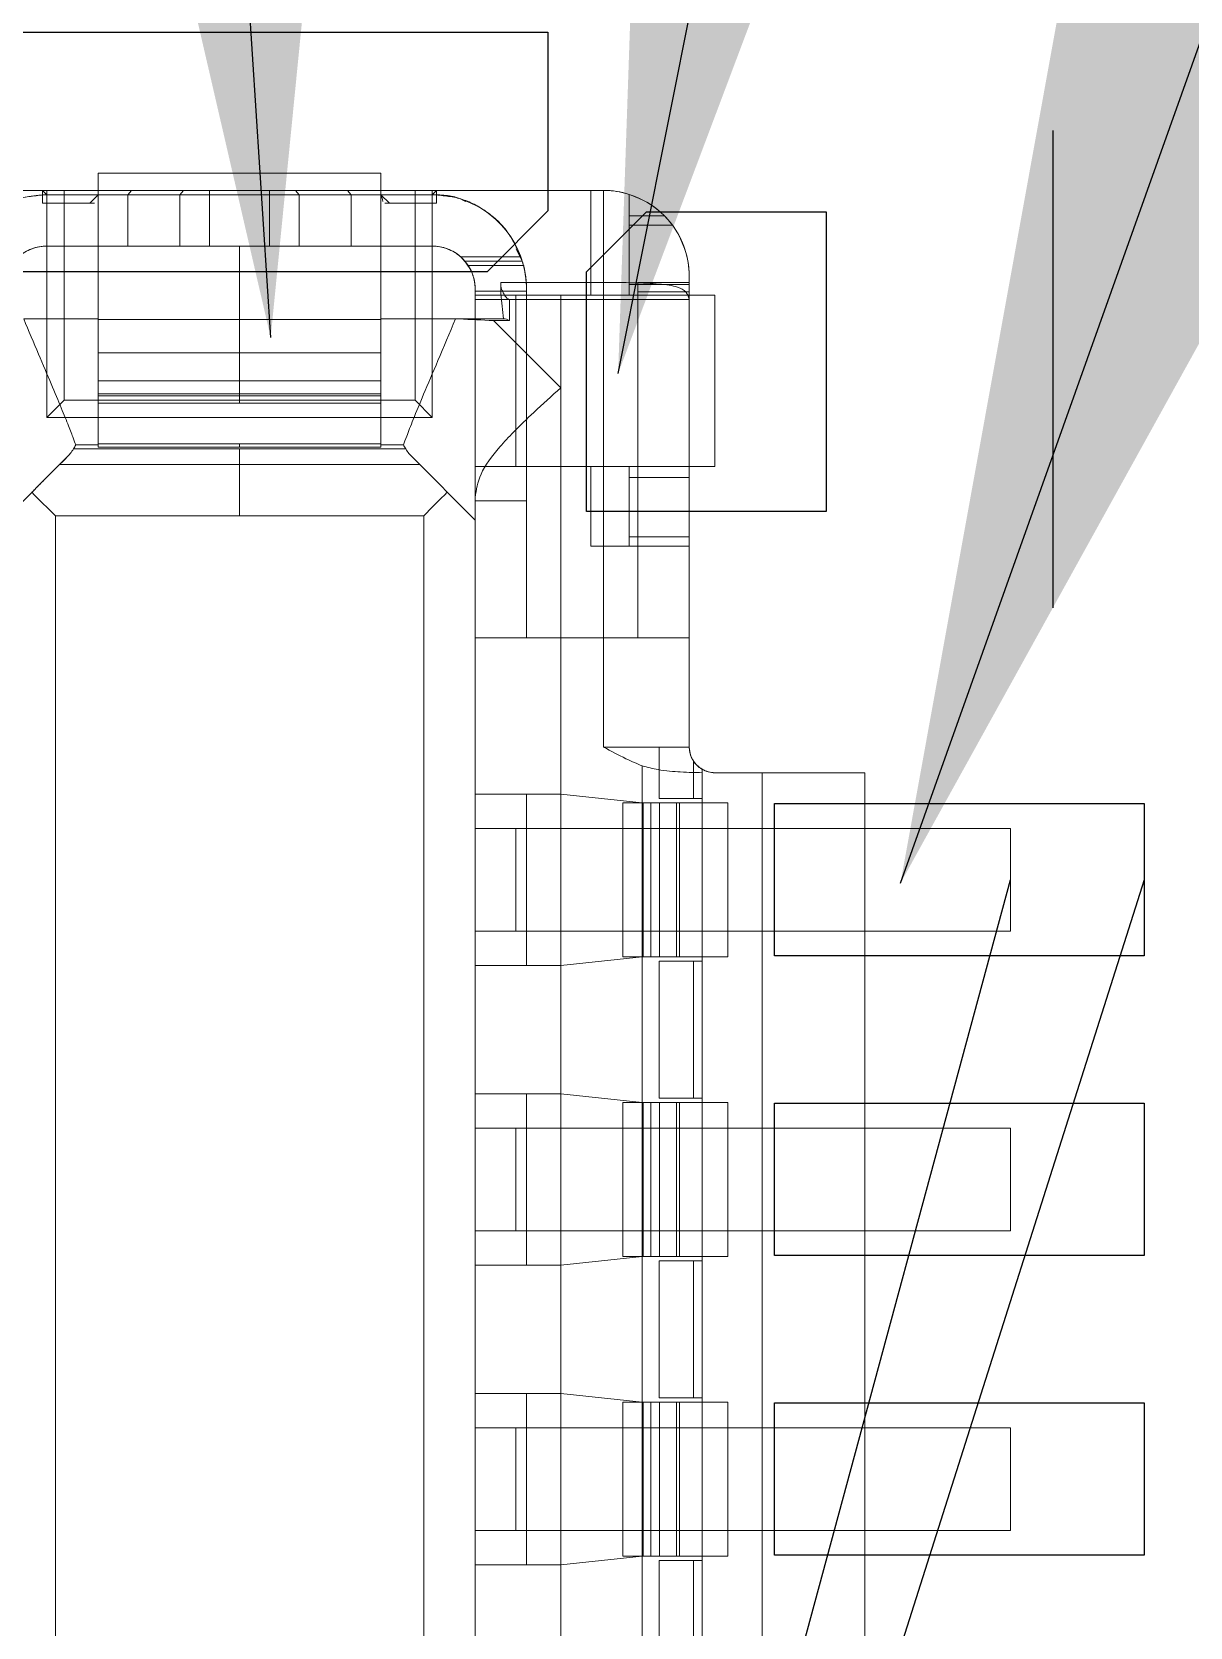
# Model space of a CAD drawing. Header units: millimetres. Extents: x 17 to 508, y 150 to 618.
# Drawn here: x 158.436 to 161.14, y 322.561 to 326.287 of the extents above; entities that cross this region are included whole.
import ezdxf

# ---------------------------------------------------------------- set-up
doc = ezdxf.new("R2010")
doc.units = ezdxf.units.MM
doc.linetypes.add('HIDDEN', pattern=[1.905, 1.27, -0.635])
doc.layers.add('c_layer1', color=7, linetype='Continuous')
doc.layers.add('gbr-dxf_layer0', color=7, linetype='Continuous')
doc.layers.add('SPT', color=6, linetype='Continuous', lineweight=25)
doc.layers.add('尺寸線', color=3, linetype='Continuous', lineweight=0)
doc.styles.get("Standard").update_dxf_attribs({"font": ''})
doc.styles.get('Standard').set_extended_font_data('SimSun')
doc.dimstyles.new('ISO-25', dxfattribs={"dimtxt": 2.5, "dimasz": 2.5, "dimexe": 1.25, "dimexo": 0.625, "dimtad": 1, "dimtxsty": 'Standard', "dimcen": 2.5, "dimadec": 0, "dimazin": 0, "dimtfac": 1, "dimtmove": 0, "dimatfit": 3, "dimfxl": 1, "dimarcsym": 0})

msp = doc.modelspace()

# ---------------------------------------------------------------- linework, layer by layer
at = {"color": 7, "linetype": 'Continuous', "lineweight": 18}
for p, q in [((158.5906, 325.9565), (158.5906, 325.9165)), ((159.2506, 325.9565), (158.5906, 325.9565)), ((159.2506, 325.9565), (159.2506, 325.9165)), ((158.0706, 325.9165), (158.4606, 325.9165)), ((158.1006, 325.9165), (158.4706, 325.9165)), ((158.4606, 325.9165), (158.4606, 325.8865)), ((158.4706, 325.9065), (158.4606, 325.9165)), ((158.4606, 325.9165), (158.5906, 325.9165)), ((158.5106, 325.9165), (158.4706, 325.9165)), ((158.5906, 325.9165), (158.5106, 325.9165)), ((159.2506, 325.9165), (158.5906, 325.9165)), ((158.5906, 325.9165), (158.6685, 325.9165)), ((158.5906, 325.9165), (158.5906, 325.9077)), ((158.6685, 325.9165), (158.6599, 325.9065)), ((158.6685, 325.9165), (158.79, 325.9165)), ((158.7814, 325.9065), (158.79, 325.9165)), ((158.79, 325.9165), (158.8506, 325.9165)), ((158.8506, 325.9165), (158.9906, 325.9165)), ((158.8506, 325.9165), (158.8506, 325.9065)), ((158.9906, 325.9165), (159.0512, 325.9165)), ((158.9906, 325.9065), (158.9906, 325.9165)), ((159.0512, 325.9165), (159.1727, 325.9165)), ((159.0599, 325.9065), (159.0512, 325.9165)), ((159.1727, 325.9165), (159.2506, 325.9165)), ((159.1727, 325.9165), (159.1814, 325.9065)), ((159.2506, 325.9165), (159.3806, 325.9165)), ((159.3306, 325.9165), (159.2506, 325.9165)), ((159.2506, 325.9077), (159.2506, 325.9165)), ((159.3706, 325.9165), (159.3306, 325.9165)), ((159.3706, 325.9065), (159.3806, 325.9165)), ((159.3706, 325.9165), (159.7406, 325.9165)), ((159.3806, 325.9165), (159.7706, 325.9165)), ((159.3806, 325.8865), (159.3806, 325.9165)), ((159.7406, 325.9165), (159.7706, 325.9165)), ((159.7706, 325.7015), (159.7706, 325.9165)), ((158.4606, 325.8865), (158.5817, 325.8865)), ((158.5106, 325.9065), (158.4706, 325.9065)), ((158.4706, 325.8865), (158.5106, 325.8865)), ((158.5906, 325.9065), (158.5106, 325.9065)), ((158.5106, 325.9065), (158.5106, 325.8865)), ((158.5906, 325.9065), (158.5706, 325.8865)), ((158.5906, 325.9065), (158.5906, 325.3166)), ((158.5906, 325.8961), (158.5906, 325.9065)), ((159.2506, 325.9065), (158.5906, 325.9065)), ((158.5906, 325.9065), (158.6599, 325.9065)), ((158.6599, 325.9065), (158.7814, 325.9065)), ((158.8506, 325.9065), (158.9906, 325.9065)), ((159.0599, 325.9065), (159.1814, 325.9065)), ((159.1814, 325.9065), (159.2506, 325.9065)), ((159.2506, 325.9065), (159.2506, 325.3165)), ((159.3306, 325.9065), (159.2506, 325.9065)), ((159.2506, 325.9065), (159.2706, 325.8865)), ((159.2706, 325.8865), (159.2506, 325.9065)), ((159.2596, 325.8865), (159.3806, 325.8865)), ((159.3706, 325.9065), (159.3306, 325.9065)), ((159.3306, 325.8865), (159.3306, 325.9065)), ((159.3706, 325.8865), (159.3306, 325.8865)), ((158.5906, 325.7865), (158.5906, 325.4366)), ((158.5906, 325.7865), (158.5906, 325.6147)), ((159.7706, 325.7015), (159.5306, 325.7015)), ((159.7706, 325.7015), (159.7706, 325.6615)), ((159.9706, 325.7015), (159.9706, 325.7165)), ((159.9706, 325.6793), (159.9706, 325.7015)), ((159.2506, 325.6592), (159.2506, 325.6147)), ((159.6706, 325.6615), (159.5506, 325.6615)), ((159.5506, 325.6615), (159.5506, 325.6125)), ((159.6706, 325.6615), (159.7706, 325.6615)), ((159.6706, 325.6615), (159.6706, 324.8715)), ((159.6706, 325.6615), (159.6706, 325.4556)), ((159.7706, 324.8715), (159.7706, 325.6615)), ((159.7706, 325.6615), (159.9706, 325.6615)), ((159.8506, 325.6615), (159.7706, 325.6615)), ((159.8506, 325.6793), (159.8506, 325.6615)), ((159.9706, 325.6615), (159.8506, 325.6615)), ((159.9706, 325.6615), (159.9706, 325.6793)), ((159.9706, 325.6715), (160.0306, 325.6715)), ((159.9706, 325.6615), (159.9706, 324.8715)), ((160.0306, 325.6715), (160.0306, 325.2715)), ((158.5906, 325.6165), (158.4164, 325.6165)), ((159.4249, 325.6165), (159.2506, 325.6165)), ((159.4335, 325.6164), (159.4249, 325.6165)), ((159.5372, 325.6165), (159.4335, 325.6164)), ((158.5906, 325.6147), (158.5906, 325.5368)), ((159.2506, 325.6147), (159.2506, 325.5368)), ((159.5138, 325.6125), (159.6706, 325.4556)), ((159.5506, 325.6125), (159.5138, 325.6125)), ((158.5906, 325.4365), (158.5906, 325.4412)), ((159.2506, 325.4365), (159.2506, 325.4412)), ((158.5906, 325.3245), (158.5906, 325.42)), ((158.5906, 325.3223), (158.5383, 325.3223)), ((158.5906, 325.3223), (158.5906, 325.3245)), ((159.303, 325.3223), (159.2506, 325.3223)), ((158.5165, 325.2924), (158.3706, 325.1465)), ((158.9206, 325.313), (158.5328, 325.313)), ((159.2506, 325.3165), (158.5906, 325.3165)), ((159.3085, 325.313), (158.9206, 325.313)), ((158.9206, 325.2765), (158.9206, 325.313)), ((159.4706, 325.1465), (159.3248, 325.2924)), ((158.9206, 325.2765), (158.5006, 325.2765)), ((158.5006, 325.2765), (158.9206, 325.2765)), ((159.3406, 325.2765), (158.9206, 325.2765)), ((158.9206, 325.2765), (158.9206, 325.1565)), ((160.0306, 325.2715), (159.9706, 325.2715)), ((159.9706, 325.2462), (159.9706, 325.2715)), ((159.4706, 324.8715), (159.4706, 325.1996)), ((158.9206, 325.1565), (158.4906, 325.1565)), ((158.4906, 325.1565), (158.4906, 319.0565)), ((159.3506, 325.1565), (158.9206, 325.1565)), ((159.3506, 325.1565), (159.3506, 319.0565)), ((159.9706, 325.0855), (159.9706, 325.1077)), ((159.4706, 324.8715), (159.6706, 324.8715)), ((159.4706, 324.5065), (159.4706, 324.8715)), ((159.6706, 324.8715), (159.7706, 324.8715)), ((159.6706, 324.8715), (159.6706, 324.5065)), ((159.7706, 324.8715), (159.9706, 324.8715)), ((159.7706, 324.6165), (159.7706, 324.8715)), ((159.9706, 324.8715), (159.9706, 324.6165)), ((159.9706, 324.6165), (159.7706, 324.6165)), ((159.8606, 324.4865), (159.8606, 324.5724)), ((160.0006, 324.5566), (160.0006, 324.5646)), ((160.0006, 324.5566), (160.0006, 324.4865)), ((160.0306, 324.5565), (160.1406, 324.5565)), ((160.0306, 324.5565), (160.3806, 324.5565)), ((160.1406, 324.5565), (160.1406, 310.7565)), ((160.3806, 324.5565), (160.1406, 324.5565)), ((160.3806, 310.7565), (160.3806, 324.5565)), ((159.4706, 324.5065), (159.6706, 324.5065)), ((159.4706, 324.1065), (159.4706, 324.5065)), ((159.5906, 324.5065), (159.4706, 324.5065)), ((159.4706, 324.5065), (159.4706, 324.4265)), ((159.4706, 324.4965), (159.4706, 324.5065)), ((159.6706, 324.5065), (159.6706, 324.1065)), ((159.6706, 324.5065), (159.8606, 324.4865)), ((159.8606, 324.4865), (159.8606, 324.1265)), ((160.0606, 324.4865), (159.8606, 324.4865)), ((159.9406, 324.4865), (159.9479, 324.4865)), ((160.0006, 324.4865), (160.0606, 324.4865)), ((160.0606, 324.4865), (160.0606, 324.1265)), ((160.7206, 324.4265), (160.3806, 324.4265)), ((160.7206, 324.1865), (160.7206, 324.4265)), ((159.4706, 324.1865), (159.4706, 324.1065)), ((160.3806, 324.1865), (160.7206, 324.1865)), ((159.8606, 324.1265), (159.6706, 324.1065)), ((160.0606, 324.1265), (159.8606, 324.1265)), ((159.8606, 324.1265), (159.8631, 324.1265)), ((159.8606, 323.7865), (159.8606, 324.1265)), ((159.8631, 324.1265), (159.8806, 324.1265)), ((159.8806, 324.1265), (159.9406, 324.1265)), ((160.0006, 324.1265), (160.0006, 323.7865)), ((159.6706, 324.1065), (159.4706, 324.1065)), ((159.4706, 323.8065), (159.4706, 324.1065)), ((159.6706, 324.1065), (159.6706, 323.8065)), ((159.5906, 323.8065), (159.4706, 323.8065)), ((159.4706, 323.8065), (159.6706, 323.8065)), ((159.4706, 323.4065), (159.4706, 323.8065)), ((159.4706, 323.8065), (159.4706, 323.7265)), ((159.4706, 323.7965), (159.4706, 323.8065)), ((159.6706, 323.8065), (159.6706, 323.4065)), ((159.6706, 323.8065), (159.8606, 323.7865)), ((159.8606, 323.7865), (159.8606, 323.4265)), ((160.0606, 323.7865), (159.8606, 323.7865)), ((159.9406, 323.7865), (159.9479, 323.7865)), ((160.0006, 323.7865), (160.0606, 323.7865)), ((160.0606, 323.7865), (160.0606, 323.4265)), ((160.7206, 323.7265), (160.3806, 323.7265)), ((160.7206, 323.4865), (160.7206, 323.7265)), ((159.4706, 323.4865), (159.4706, 323.4065)), ((160.3806, 323.4865), (160.7206, 323.4865)), ((159.8606, 323.4265), (159.6706, 323.4065)), ((160.0606, 323.4265), (159.8606, 323.4265)), ((159.8606, 323.4265), (159.8631, 323.4265)), ((159.8606, 323.0865), (159.8606, 323.4265)), ((159.8631, 323.4265), (159.8806, 323.4265)), ((159.8806, 323.4265), (159.9406, 323.4265)), ((160.0006, 323.4265), (160.0006, 323.0865)), ((159.6706, 323.4065), (159.4706, 323.4065)), ((159.4706, 323.1065), (159.4706, 323.4065)), ((159.6706, 323.4065), (159.6706, 323.1065)), ((159.5906, 323.1065), (159.4706, 323.1065)), ((159.4706, 323.1065), (159.6706, 323.1065)), ((159.4706, 322.7065), (159.4706, 323.1065)), ((159.4706, 323.1065), (159.4706, 323.0265)), ((159.4706, 323.0965), (159.4706, 323.1065)), ((159.6706, 323.1065), (159.6706, 322.7065)), ((159.6706, 323.1065), (159.8606, 323.0865)), ((159.8606, 323.0865), (159.8606, 322.7265)), ((160.0606, 323.0865), (159.8606, 323.0865)), ((159.9406, 323.0865), (159.9479, 323.0865)), ((160.0006, 323.0865), (160.0606, 323.0865)), ((160.0606, 323.0865), (160.0606, 322.7265)), ((160.7206, 323.0265), (160.3806, 323.0265)), ((160.7206, 322.7865), (160.7206, 323.0265)), ((159.4706, 322.7865), (159.4706, 322.7065)), ((160.3806, 322.7865), (160.7206, 322.7865)), ((159.8606, 322.7265), (159.6706, 322.7065)), ((160.0606, 322.7265), (159.8606, 322.7265)), ((159.8606, 322.7265), (159.8631, 322.7265)), ((159.8606, 322.3865), (159.8606, 322.7265)), ((159.8631, 322.7265), (159.8806, 322.7265)), ((159.8806, 322.7265), (159.9406, 322.7265)), ((160.0006, 322.7265), (160.0006, 322.3865)), ((159.6706, 322.7065), (159.4706, 322.7065)), ((159.4706, 322.4065), (159.4706, 322.7065)), ((159.6706, 322.7065), (159.6706, 322.4065))]:
    msp.add_line(p, q, dxfattribs=at)
at = {"color": 7, "linetype": 'HIDDEN', "lineweight": 18}
for p, q in [((159.2506, 325.9165), (159.2506, 325.9565)), ((158.4706, 325.9165), (158.4706, 325.3865)), ((158.5106, 325.9165), (158.5106, 325.4265)), ((158.5906, 325.9165), (158.5906, 325.7865)), ((158.5906, 325.9065), (158.5906, 325.9165)), ((159.2506, 325.9165), (159.2506, 325.6592)), ((159.2506, 325.9065), (159.2506, 325.9165)), ((159.3306, 325.9165), (159.3306, 325.4265)), ((159.3706, 325.3865), (159.3706, 325.9165)), ((159.7406, 325.9165), (159.7406, 325.6715)), ((158.4706, 325.9065), (158.4706, 325.8865)), ((158.5106, 325.7865), (158.5106, 325.9065)), ((158.5906, 325.9077), (158.5906, 325.9065)), ((158.5906, 325.9056), (158.5906, 325.9065)), ((158.5906, 325.8865), (158.5906, 325.9056)), ((158.5906, 325.7865), (158.5906, 325.8961)), ((158.6599, 325.7865), (158.6599, 325.9065)), ((158.7814, 325.7865), (158.7814, 325.9065)), ((158.8506, 325.9065), (158.8506, 325.7865)), ((158.9906, 325.7865), (158.9906, 325.9065)), ((159.0599, 325.9065), (159.0599, 325.7865)), ((159.1814, 325.9065), (159.1814, 325.7865)), ((159.2506, 325.9065), (159.2506, 325.9077)), ((159.2506, 325.7865), (159.2506, 325.9065)), ((159.2506, 325.9065), (159.2506, 325.7865)), ((159.3306, 325.7865), (159.3306, 325.9065)), ((159.8306, 325.9073), (159.8306, 325.8575)), ((159.8306, 325.8575), (159.8306, 325.6715)), ((159.8306, 325.8575), (159.8306, 325.8353)), ((159.9125, 325.8575), (159.8306, 325.8575)), ((159.9316, 325.8353), (159.8306, 325.8353)), ((159.8306, 325.8353), (159.8306, 325.6968)), ((158.5106, 325.7865), (158.4706, 325.7865)), ((158.5906, 325.7865), (158.5106, 325.7865)), ((158.5106, 325.7865), (158.5906, 325.7865)), ((159.2506, 325.7865), (158.5906, 325.7865)), ((158.5906, 325.7865), (158.6599, 325.7865)), ((158.5906, 325.7865), (158.9206, 325.7865)), ((158.6599, 325.7865), (158.7814, 325.7865)), ((158.7814, 325.7865), (158.8506, 325.7865)), ((158.8506, 325.7865), (158.9206, 325.7865)), ((158.9206, 325.7865), (159.2506, 325.7865)), ((158.9206, 325.7865), (158.9206, 325.4366)), ((159.0599, 325.7865), (159.1814, 325.7865)), ((159.2506, 325.7865), (159.2506, 325.4365)), ((159.3306, 325.7865), (159.2506, 325.7865)), ((159.2506, 325.7865), (159.3306, 325.7865)), ((159.3706, 325.7865), (159.3306, 325.7865)), ((159.5808, 325.7515), (159.5666, 325.7802)), ((159.5757, 325.7663), (159.5808, 325.7515)), ((159.5775, 325.7615), (159.4368, 325.7615)), ((159.5808, 325.7515), (159.4466, 325.7515)), ((159.4466, 325.7515), (159.4523, 325.7431)), ((159.4562, 325.7376), (159.4466, 325.7515)), ((159.5837, 325.7415), (159.4542, 325.7415)), ((159.8306, 325.6715), (159.8306, 325.6968)), ((159.8306, 325.6968), (159.9706, 325.6968)), ((159.8506, 325.7015), (159.9706, 325.7015)), ((159.8506, 325.7015), (159.8506, 325.6793)), ((159.8506, 325.6615), (159.8506, 325.7015)), ((159.9706, 325.7015), (159.9706, 325.6793)), ((159.4706, 325.6865), (159.4706, 325.6615)), ((159.4706, 325.6865), (159.4706, 325.6715)), ((159.4706, 325.6815), (159.4706, 325.6865)), ((159.4706, 325.6615), (159.4706, 325.6815)), ((159.4706, 325.6815), (159.5906, 325.6815)), ((159.5906, 325.6715), (159.4706, 325.6715)), ((159.4706, 325.6615), (159.5506, 325.6615)), ((159.4706, 325.1996), (159.4706, 325.6615)), ((159.4706, 325.6615), (159.4706, 325.2715)), ((159.4706, 325.1996), (159.4706, 325.6615)), ((159.4706, 325.6615), (159.5506, 325.6615)), ((159.5653, 325.6715), (159.5653, 325.2715)), ((159.5906, 325.6615), (159.5906, 325.6865)), ((159.5906, 325.6865), (159.5906, 325.6715)), ((159.5906, 325.6865), (159.5906, 325.6815)), ((159.5906, 325.6815), (159.5906, 325.6615)), ((159.5906, 325.6715), (159.6706, 325.6715)), ((159.5906, 325.6615), (159.5906, 324.8715)), ((159.6706, 325.2715), (159.6706, 325.6715)), ((159.6706, 325.6715), (159.9706, 325.6715)), ((159.6706, 325.6715), (159.8306, 325.6715)), ((159.6706, 325.6615), (159.6706, 324.8715)), ((159.8306, 325.6715), (159.7406, 325.6715)), ((159.7706, 325.6615), (159.7706, 324.8715)), ((159.9706, 325.6715), (159.8306, 325.6715)), ((159.9706, 325.6793), (159.8506, 325.6793)), ((159.8506, 325.6615), (159.8506, 324.8715)), ((159.9706, 325.6715), (159.9706, 325.6793)), ((159.2506, 325.6147), (158.5906, 325.6147)), ((158.9206, 325.6147), (158.5906, 325.6147)), ((158.9206, 325.6147), (158.9206, 325.5368)), ((159.2506, 325.6147), (158.9206, 325.6147)), ((158.5906, 325.5368), (158.5906, 325.4412)), ((159.2506, 325.5368), (158.5906, 325.5368)), ((158.5906, 325.5368), (158.9206, 325.5368)), ((158.9206, 325.5368), (159.2506, 325.5368)), ((159.2506, 325.5368), (159.2506, 325.4412)), ((158.9206, 325.4718), (158.5906, 325.4718)), ((158.9206, 325.4718), (158.9206, 325.42)), ((159.2506, 325.4718), (158.9206, 325.4718)), ((159.2506, 325.42), (159.2506, 325.4718)), ((159.2506, 325.4412), (158.5906, 325.4412)), ((158.9206, 325.4412), (158.5906, 325.4412)), ((158.5906, 325.4365), (158.5906, 325.4412)), ((158.5906, 325.42), (158.5906, 325.4365)), ((159.2506, 325.4365), (158.5906, 325.4365)), ((158.9206, 325.4365), (158.5906, 325.4365)), ((159.2506, 325.4412), (158.9206, 325.4412)), ((159.2506, 325.4365), (158.9206, 325.4365)), ((158.5106, 325.4265), (158.4706, 325.3865)), ((159.3306, 325.4265), (158.5106, 325.4265)), ((158.5906, 325.42), (159.2506, 325.42)), ((158.9206, 325.42), (158.5906, 325.42)), ((159.2506, 325.42), (158.9206, 325.42)), ((159.2506, 325.3245), (159.2506, 325.42)), ((159.3306, 325.4265), (159.3706, 325.3865)), ((158.4706, 325.3865), (159.3706, 325.3865)), ((159.2506, 325.3245), (158.5906, 325.3245)), ((158.5906, 325.3245), (158.9206, 325.3245)), ((158.9206, 325.3245), (158.9206, 325.3167)), ((159.2506, 325.3245), (158.9206, 325.3245)), ((159.2506, 325.3165), (159.2506, 325.3245)), ((158.5906, 325.3167), (158.9206, 325.3167)), ((158.9206, 325.3167), (159.2506, 325.3167)), ((159.4706, 325.2715), (159.5906, 325.2715)), ((159.4706, 325.2715), (159.4706, 325.1915)), ((159.5906, 325.2715), (159.6706, 325.2715)), ((159.9706, 325.2715), (159.6706, 325.2715)), ((159.8306, 325.2715), (159.6706, 325.2715)), ((159.7406, 325.2715), (159.8306, 325.2715)), ((159.7406, 325.2715), (159.7406, 325.0855)), ((159.8306, 325.2715), (159.8306, 325.2462)), ((159.8306, 325.2715), (159.9706, 325.2715)), ((159.8306, 325.1077), (159.8306, 325.2462)), ((159.9706, 325.2462), (159.8306, 325.2462)), ((159.9706, 325.2715), (160.0306, 325.2715)), ((159.4706, 325.1915), (159.4706, 324.8715)), ((159.4706, 325.1915), (159.5906, 325.1915)), ((159.5906, 325.1915), (159.4706, 325.1915)), ((159.5906, 324.8715), (159.5906, 325.1915)), ((159.8306, 325.0855), (159.8306, 325.1077)), ((159.9706, 325.1077), (159.8306, 325.1077)), ((159.7406, 325.0855), (159.9706, 325.0855)), ((159.8306, 325.0855), (159.7406, 325.0855)), ((159.9706, 325.0855), (159.8306, 325.0855)), ((159.5906, 324.8715), (159.4706, 324.8715)), ((159.6706, 324.8715), (159.5906, 324.8715)), ((159.8506, 324.8715), (159.7706, 324.8715)), ((159.9706, 324.8715), (159.8506, 324.8715)), ((159.9706, 324.6165), (159.9006, 324.6165)), ((159.9006, 324.6165), (159.9006, 324.4965)), ((159.9726, 324.6021), (159.9706, 324.6165)), ((159.9724, 324.602), (159.9744, 324.5956)), ((159.9806, 324.5834), (159.9806, 324.4965)), ((160.0006, 324.5646), (160.0006, 324.4965)), ((159.6706, 324.5065), (159.5906, 324.5065)), ((159.5906, 324.5065), (159.5906, 324.1065)), ((159.5906, 324.4265), (159.5906, 324.5065)), ((159.6706, 324.5065), (159.6706, 324.1065)), ((159.8156, 324.4865), (159.901, 324.4865)), ((159.8631, 324.4865), (159.8156, 324.4865)), ((159.8156, 324.4865), (159.8156, 324.1265)), ((159.8156, 324.4865), (159.8606, 324.4865)), ((159.8606, 324.4865), (159.9406, 324.4865)), ((159.8606, 324.4865), (159.8606, 324.1265)), ((159.8606, 324.4865), (159.8606, 324.1265)), ((159.8806, 324.4865), (159.8631, 324.4865)), ((159.8631, 324.1265), (159.8631, 324.4865)), ((159.9406, 324.4865), (159.8806, 324.4865)), ((159.8806, 324.1265), (159.8806, 324.4865)), ((159.9006, 324.4965), (159.9806, 324.4965)), ((159.9006, 324.4965), (160.0006, 324.4965)), ((159.901, 324.4865), (159.9406, 324.4865)), ((159.901, 324.1265), (159.901, 324.4865)), ((159.9406, 324.4865), (159.9406, 324.1265)), ((159.9479, 324.4865), (160.0006, 324.4865)), ((159.9479, 324.4865), (159.9479, 324.1265)), ((159.9806, 324.4965), (160.0006, 324.4965)), ((160.0006, 324.1265), (160.0006, 324.4865)), ((160.0006, 324.4865), (160.0006, 324.1265)), ((160.0606, 324.1265), (160.0606, 324.4865)), ((159.5906, 324.4265), (159.4706, 324.4265)), ((159.5653, 324.4265), (159.5653, 324.1865)), ((159.6706, 324.4265), (159.5906, 324.4265)), ((160.3806, 324.4265), (159.6706, 324.4265)), ((159.6706, 324.4265), (159.6706, 324.1865)), ((159.6706, 324.1865), (159.6706, 324.4265)), ((160.7206, 324.1865), (160.7206, 324.4265)), ((159.4706, 324.1865), (159.5906, 324.1865)), ((159.5906, 324.1065), (159.5906, 324.1865)), ((159.5906, 324.1865), (159.6706, 324.1865)), ((159.6706, 324.1865), (160.3806, 324.1865)), ((160.7206, 324.1865), (160.3806, 324.1865)), ((159.8156, 324.1265), (159.8606, 324.1265)), ((159.901, 324.1265), (159.8156, 324.1265)), ((159.9406, 324.1265), (159.8606, 324.1265)), ((159.9479, 324.1265), (159.901, 324.1265)), ((160.0006, 324.1265), (159.9479, 324.1265)), ((160.0606, 324.1265), (160.0006, 324.1265)), ((159.4706, 324.1065), (159.5906, 324.1065)), ((159.5906, 324.1065), (159.6706, 324.1065)), ((159.9006, 324.1165), (160.0006, 324.1165)), ((159.9006, 323.7965), (159.9006, 324.1165)), ((159.9006, 324.1165), (159.9806, 324.1165)), ((159.9806, 324.1165), (159.9806, 323.7965)), ((160.0006, 324.1165), (159.9806, 324.1165)), ((159.6706, 323.8065), (159.5906, 323.8065)), ((159.5906, 323.8065), (159.5906, 323.4065)), ((159.5906, 323.7265), (159.5906, 323.8065)), ((159.6706, 323.8065), (159.6706, 323.4065)), ((159.9806, 323.7965), (159.9006, 323.7965)), ((160.0006, 323.7965), (159.9006, 323.7965)), ((160.0006, 323.7965), (159.9806, 323.7965)), ((159.8156, 323.7865), (159.901, 323.7865)), ((159.8631, 323.7865), (159.8156, 323.7865)), ((159.8156, 323.7865), (159.8156, 323.4265)), ((159.8156, 323.7865), (159.8606, 323.7865)), ((159.8606, 323.7865), (159.9406, 323.7865)), ((159.8606, 323.7865), (159.8606, 323.4265)), ((159.8606, 323.7865), (159.8606, 323.4265)), ((159.8806, 323.7865), (159.8631, 323.7865)), ((159.8631, 323.4265), (159.8631, 323.7865)), ((159.9406, 323.7865), (159.8806, 323.7865)), ((159.8806, 323.4265), (159.8806, 323.7865)), ((159.901, 323.7865), (159.9406, 323.7865)), ((159.901, 323.4265), (159.901, 323.7865)), ((159.9406, 323.7865), (159.9406, 323.4265)), ((159.9479, 323.7865), (160.0006, 323.7865)), ((159.9479, 323.7865), (159.9479, 323.4265)), ((160.0006, 323.4265), (160.0006, 323.7865)), ((160.0006, 323.7865), (160.0006, 323.4265)), ((160.0606, 323.4265), (160.0606, 323.7865)), ((159.5906, 323.7265), (159.4706, 323.7265)), ((159.5653, 323.7265), (159.5653, 323.4865)), ((159.6706, 323.7265), (159.5906, 323.7265)), ((160.3806, 323.7265), (159.6706, 323.7265)), ((159.6706, 323.7265), (159.6706, 323.4865)), ((159.6706, 323.4865), (159.6706, 323.7265)), ((160.7206, 323.4865), (160.7206, 323.7265)), ((159.4706, 323.4865), (159.5906, 323.4865)), ((159.5906, 323.4065), (159.5906, 323.4865)), ((159.5906, 323.4865), (159.6706, 323.4865)), ((159.6706, 323.4865), (160.3806, 323.4865)), ((160.7206, 323.4865), (160.3806, 323.4865)), ((159.8156, 323.4265), (159.8606, 323.4265)), ((159.901, 323.4265), (159.8156, 323.4265)), ((159.9406, 323.4265), (159.8606, 323.4265)), ((159.9479, 323.4265), (159.901, 323.4265)), ((160.0006, 323.4265), (159.9479, 323.4265)), ((160.0606, 323.4265), (160.0006, 323.4265)), ((159.4706, 323.4065), (159.5906, 323.4065)), ((159.5906, 323.4065), (159.6706, 323.4065)), ((159.9006, 323.4165), (160.0006, 323.4165)), ((159.9006, 323.0965), (159.9006, 323.4165)), ((159.9006, 323.4165), (159.9806, 323.4165)), ((159.9806, 323.4165), (159.9806, 323.0965)), ((160.0006, 323.4165), (159.9806, 323.4165)), ((159.6706, 323.1065), (159.5906, 323.1065)), ((159.5906, 323.1065), (159.5906, 322.7065)), ((159.5906, 323.0265), (159.5906, 323.1065)), ((159.6706, 323.1065), (159.6706, 322.7065)), ((159.8156, 323.0865), (159.901, 323.0865)), ((159.8631, 323.0865), (159.8156, 323.0865)), ((159.8156, 323.0865), (159.8156, 322.7265)), ((159.8156, 323.0865), (159.8606, 323.0865)), ((159.8606, 323.0865), (159.9406, 323.0865)), ((159.8606, 323.0865), (159.8606, 322.7265)), ((159.8606, 323.0865), (159.8606, 322.7265)), ((159.8806, 323.0865), (159.8631, 323.0865)), ((159.8631, 322.7265), (159.8631, 323.0865)), ((159.9406, 323.0865), (159.8806, 323.0865)), ((159.8806, 322.7265), (159.8806, 323.0865)), ((159.9806, 323.0965), (159.9006, 323.0965)), ((160.0006, 323.0965), (159.9006, 323.0965)), ((159.901, 323.0865), (159.9406, 323.0865)), ((159.901, 322.7265), (159.901, 323.0865)), ((159.9406, 323.0865), (159.9406, 322.7265)), ((159.9479, 323.0865), (160.0006, 323.0865)), ((159.9479, 323.0865), (159.9479, 322.7265)), ((160.0006, 323.0965), (159.9806, 323.0965)), ((160.0006, 322.7265), (160.0006, 323.0865)), ((160.0006, 323.0865), (160.0006, 322.7265)), ((160.0606, 322.7265), (160.0606, 323.0865)), ((159.5906, 323.0265), (159.4706, 323.0265)), ((159.5653, 323.0265), (159.5653, 322.7865)), ((159.6706, 323.0265), (159.5906, 323.0265)), ((160.3806, 323.0265), (159.6706, 323.0265)), ((159.6706, 323.0265), (159.6706, 322.7865)), ((159.6706, 322.7865), (159.6706, 323.0265)), ((160.7206, 322.7865), (160.7206, 323.0265)), ((159.4706, 322.7865), (159.5906, 322.7865)), ((159.5906, 322.7065), (159.5906, 322.7865)), ((159.5906, 322.7865), (159.6706, 322.7865)), ((159.6706, 322.7865), (160.3806, 322.7865)), ((160.7206, 322.7865), (160.3806, 322.7865)), ((159.8156, 322.7265), (159.8606, 322.7265)), ((159.901, 322.7265), (159.8156, 322.7265)), ((159.9406, 322.7265), (159.8606, 322.7265)), ((160.0006, 322.7165), (159.9006, 322.7165)), ((159.9006, 322.3965), (159.9006, 322.7165)), ((159.9006, 322.7165), (159.9806, 322.7165)), ((159.9479, 322.7265), (159.901, 322.7265)), ((160.0006, 322.7265), (159.9479, 322.7265)), ((159.9806, 322.7165), (159.9806, 322.3965)), ((160.0006, 322.7165), (159.9806, 322.7165)), ((160.0606, 322.7265), (160.0006, 322.7265)), ((159.4706, 322.7065), (159.5906, 322.7065)), ((159.5906, 322.7065), (159.6706, 322.7065))]:
    msp.add_line(p, q, dxfattribs=at)
at = {"color": 7, "linetype": 'HIDDEN', "lineweight": 18, "flags": 128}
for points in [[(158.4531, 325.785), (158.4599, 325.7859), (158.4706, 325.7865)], [(159.9899, 324.5725), (159.9973, 324.5666), (160.0012, 324.5643)]]:
    msp.add_lwpolyline(points, dxfattribs=at)
at = {"color": 7, "linetype": 'Continuous', "lineweight": 18}
for centre, radius, start, end in [((159.7706, 325.7165), 0.2, 72.5424, 90), ((160.0306, 324.6165), 0.06, 180, 240), ((160.0306, 324.6165), 0.06, 240.5991, 270)]:
    msp.add_arc(centre, radius, start, end, dxfattribs=at)
at = {"color": 7, "linetype": 'HIDDEN', "lineweight": 18}
for centre, radius, start, end in [((158.4706, 325.6865), 0.22, 90, 165.5225), ((159.3706, 325.6865), 0.22, 14.4775, 90), ((158.4706, 325.6865), 0.1, 90, 146.633), ((159.3706, 325.6865), 0.1, 33.367, 90), ((159.3706, 325.6865), 0.1, 40.5416, 60.8744)]:
    msp.add_arc(centre, radius, start, end, dxfattribs=at)
at = {"color": 7, "linetype": 'Continuous', "lineweight": 18}
for points, knots in [([(159.9706, 325.7165), (159.9706, 325.7637), (159.9511, 325.8189), (159.873, 325.897), (159.8178, 325.9165), (159.7706, 325.9165)], [0, 0, 0, 0, 0.5, 0.5, 1, 1, 1, 1]), ([(158.5106, 325.8865), (158.5185, 325.8865), (158.5342, 325.8865), (158.5538, 325.8865), (158.5681, 325.8865), (158.5698, 325.8865), (158.5706, 325.8865)], [0, 0, 0, 0, 0.2497342, 0.4994684, 0.7430339, 1, 1, 1, 1]), ([(158.5706, 325.8865), (158.5712, 325.8865), (158.5723, 325.8865), (158.5786, 325.8865), (158.5817, 325.8865)], [0, 0, 0, 0, 0.50012, 1, 1, 1, 1]), ([(159.2596, 325.8865), (159.2628, 325.8865), (159.2692, 325.8865), (159.2702, 325.8865), (159.2706, 325.8865)], [0, 0, 0, 0, 0.506633, 1, 1, 1, 1]), ([(159.5506, 325.6615), (159.5486, 325.6625), (159.5428, 325.6653), (159.5377, 325.6753), (159.5319, 325.6854), (159.531, 325.6916), (159.5306, 325.6945)], [0, 0, 0, 0, 0.1470433, 0.414692, 0.7302519, 1, 1, 1, 1]), ([(159.9671, 325.6725), (159.9656, 325.6749), (159.9606, 325.6832), (159.9422, 325.693), (159.9027, 325.6983), (159.8416, 325.7012), (159.7943, 325.7014), (159.7706, 325.7015)], [0, 0, 0, 0, 0.072819, 0.250171, 0.500305, 0.749891, 1, 1, 1, 1]), ([(159.7706, 325.6615), (159.7772, 325.6615), (159.7837, 325.6615), (159.7968, 325.6615), (159.8033, 325.6615), (159.8161, 325.6615), (159.8225, 325.6615), (159.835, 325.6615), (159.8412, 325.6615), (159.8532, 325.6615), (159.8592, 325.6615), (159.8707, 325.6615), (159.8764, 325.6615), (159.8872, 325.6615), (159.8925, 325.6615), (159.9026, 325.6615), (159.9075, 325.6615), (159.9121, 325.6615), (159.9122, 325.6615)], [0.5001136, 0.5001136, 0.5001136, 0.5001136, 0.562552, 0.5626224, 0.62499, 0.6251305, 0.687429, 0.6876389, 0.7498884, 0.7501519, 0.8123471, 0.8126124, 0.8748063, 0.8750724, 0.9371963, 0.9375327, 0.9995545, 1, 1, 1, 1]), ([(158.4164, 325.6165), (158.4281, 325.5886), (158.4506, 325.5349), (158.4807, 325.4647), (158.5044, 325.4082), (158.5214, 325.3661), (158.5326, 325.3367), (158.5364, 325.3269), (158.5383, 325.3223)], [0, 0, 0, 0, 0.202002, 0.38941, 0.562502, 0.721634, 0.867265, 1, 1, 1, 1]), ([(159.2506, 325.6165), (159.2506, 325.5441), (159.2506, 325.4757), (159.2506, 325.3712), (159.2506, 325.3353), (159.2506, 325.3223)], [0, 0, 0, 0, 0.5, 0.5, 1, 1, 1, 1]), ([(159.303, 325.3223), (159.3053, 325.3282), (159.3101, 325.3407), (159.3258, 325.3812), (159.3502, 325.4403), (159.3843, 325.52), (159.411, 325.5834), (159.4249, 325.6165)], [0, 0, 0, 0, 0.1608326, 0.3404135, 0.5397018, 0.7593931, 1, 1, 1, 1]), ([(159.6706, 325.4556), (159.6494, 325.4364), (159.6109, 325.4015), (159.563, 325.3554), (159.5177, 325.3071), (159.4795, 325.255), (159.4735, 325.2173), (159.4706, 325.1996)], [0, 0, 0, 0, 0.212088, 0.384883, 0.518529, 0.77345, 1, 1, 1, 1]), ([(159.6706, 324.8715), (159.6183, 324.8715), (159.5662, 324.8715), (159.4922, 324.8715), (159.4706, 324.8715), (159.4706, 324.8715)], [0, 0, 0, 0, 0.5, 0.5, 1, 1, 1, 1]), ([(159.9706, 324.8715), (159.9706, 324.8715), (159.9491, 324.8715), (159.875, 324.8715), (159.823, 324.8715), (159.7706, 324.8715)], [0, 0, 0, 0, 0.5, 0.5, 1, 1, 1, 1]), ([(159.8606, 324.5724), (159.8479, 324.5779), (159.8172, 324.5911), (159.7879, 324.6071), (159.7706, 324.6165)], [0, 0, 0, 0, 0.4131368, 1, 1, 1, 1]), ([(160.0006, 324.5646), (159.9963, 324.5675), (159.9876, 324.5734), (159.9784, 324.5863), (159.9733, 324.5962), (159.9726, 324.6017), (159.9726, 324.6021)], [0, 0, 0, 0, 0.325937, 0.651898, 0.97779, 1, 1, 1, 1]), ([(159.8606, 324.5724), (159.873, 324.5692), (159.9037, 324.5611), (159.9584, 324.5576), (159.9853, 324.5569), (160.0006, 324.5566)], [0, 0, 0, 0, 0.22479, 0.55747, 1, 1, 1, 1]), ([(160.0006, 324.5646), (160.0054, 324.5623), (160.0151, 324.5577), (160.0254, 324.5569), (160.0306, 324.5565)], [0, 0, 0, 0, 0.492787, 1, 1, 1, 1]), ([(159.6706, 324.1065), (159.6531, 324.1065), (159.6184, 324.1065), (159.5695, 324.1065), (159.5215, 324.1065), (159.4785, 324.1065), (159.4733, 324.1065), (159.4706, 324.1065)], [0, 0, 0, 0, 0.167645, 0.330557, 0.500654, 0.748951, 1, 1, 1, 1]), ([(159.4706, 323.8065), (159.4718, 323.8065), (159.4741, 323.8065), (159.4952, 323.8065), (159.5326, 323.8065), (159.5914, 323.8065), (159.6441, 323.8065), (159.6706, 323.8065)], [0, 0, 0, 0, 0.167645, 0.330557, 0.500654, 0.748951, 1, 1, 1, 1]), ([(159.6706, 323.4065), (159.6531, 323.4065), (159.6184, 323.4065), (159.5695, 323.4065), (159.5215, 323.4065), (159.4785, 323.4065), (159.4733, 323.4065), (159.4706, 323.4065)], [0, 0, 0, 0, 0.167645, 0.330557, 0.500654, 0.748951, 1, 1, 1, 1]), ([(159.4706, 323.1065), (159.4718, 323.1065), (159.4741, 323.1065), (159.4952, 323.1065), (159.5326, 323.1065), (159.5914, 323.1065), (159.6441, 323.1065), (159.6706, 323.1065)], [0, 0, 0, 0, 0.167645, 0.330557, 0.500654, 0.748951, 1, 1, 1, 1]), ([(159.6706, 322.7065), (159.6531, 322.7065), (159.6184, 322.7065), (159.5695, 322.7065), (159.5215, 322.7065), (159.4785, 322.7065), (159.4733, 322.7065), (159.4706, 322.7065)], [0, 0, 0, 0, 0.1676451, 0.3305574, 0.5006536, 0.7489508, 1, 1, 1, 1])]:
    msp.add_open_spline(points, degree=3, knots=knots, dxfattribs=at)
at = {"color": 7, "linetype": 'HIDDEN', "lineweight": 18}
for points, knots in [([(158.2638, 325.7615), (158.2732, 325.7819), (158.2921, 325.8228), (158.3425, 325.8688), (158.403, 325.9011), (158.448, 325.9047), (158.4706, 325.9065)], [0, 0, 0, 0, 0.248479, 0.499857, 0.748508, 1, 1, 1, 1]), ([(159.5775, 325.7615), (159.5681, 325.7819), (159.5492, 325.8228), (159.4988, 325.8688), (159.4383, 325.9011), (159.3933, 325.9047), (159.3706, 325.9065)], [0, 0, 0, 0, 0.248479, 0.499857, 0.748508, 1, 1, 1, 1]), ([(159.4488, 325.8907), (159.4457, 325.8923), (159.4221, 325.9051), (159.3946, 325.9059), (159.3706, 325.9065)], [0, 0, 0, 0, 0.1319699, 1, 1, 1, 1]), ([(158.5906, 325.7865), (158.5906, 325.7855), (158.5906, 325.7835), (158.5906, 325.765), (158.5906, 325.7323), (158.5906, 325.6808), (158.5906, 325.6347), (158.5906, 325.6115)], [0, 0, 0, 0, 0.167645, 0.330557, 0.500654, 0.748951, 1, 1, 1, 1]), ([(159.2506, 325.6115), (159.2506, 325.6573), (159.2506, 325.7029), (159.2506, 325.7677), (159.2506, 325.7865), (159.2506, 325.7865)], [0, 0, 0, 0, 0.5, 0.5, 1, 1, 1, 1]), ([(159.4706, 325.6865), (159.4705, 325.6916), (159.4703, 325.7017), (159.4619, 325.7336), (159.4456, 325.7518), (159.4368, 325.7615)], [0, 0, 0, 0, 0.3220534, 0.634592, 1, 1, 1, 1]), ([(159.4706, 325.6865), (159.4706, 325.692), (159.4702, 325.6984), (159.4689, 325.7051), (159.4676, 325.7118), (159.4655, 325.7189), (159.4626, 325.7258), (159.4603, 325.7312), (159.4574, 325.7365), (159.4542, 325.7415)], [0, 0, 0, 0, 0.00001139448, 0.00001139448, 0.00001139448, 0.00002283132, 0.00002283132, 0.00002283132, 0.0000317355, 0.0000317355, 0.0000317355, 0.0000317355]), ([(159.5906, 325.6865), (159.5904, 325.6926), (159.5899, 325.7038), (159.586, 325.7334), (159.5801, 325.7526), (159.5775, 325.7615)], [0, 0, 0, 0, 0.383707, 0.71576, 1, 1, 1, 1]), ([(159.5808, 325.7515), (159.5834, 325.7432), (159.5855, 325.7346), (159.587, 325.7265), (159.5885, 325.7183), (159.5895, 325.7104), (159.59, 325.7034), (159.5905, 325.697), (159.5906, 325.6912), (159.5906, 325.6865)], [0, 0, 0, 0, 0.00001305965, 0.00001305965, 0.00001305965, 0.00002613918, 0.00002613918, 0.00002613918, 0.00003822022, 0.00003822022, 0.00003822022, 0.00003822022]), ([(159.5906, 325.6865), (159.5906, 325.6928), (159.5904, 325.7001), (159.5896, 325.7079), (159.5888, 325.7157), (159.5876, 325.7242), (159.5858, 325.7325), (159.5851, 325.7355), (159.5844, 325.7385), (159.5837, 325.7415)], [0, 0, 0, 0, 0.00001292432, 0.00001292432, 0.00001292432, 0.00002585938, 0.00002585938, 0.00002585938, 0.00003042968, 0.00003042968, 0.00003042968, 0.00003042968]), ([(159.4701, 325.6957), (159.4702, 325.695), (159.4708, 325.6914), (159.4707, 325.6887), (159.4706, 325.6865)], [0, 0, 0, 0, 0.184145, 1, 1, 1, 1]), ([(159.4706, 325.6615), (159.4706, 325.6615), (159.4922, 325.6615), (159.5662, 325.6615), (159.6183, 325.6615), (159.6706, 325.6615)], [0, 0, 0, 0, 0.5, 0.5, 1, 1, 1, 1]), ([(159.9122, 325.6615), (159.9122, 325.6615), (159.9168, 325.6615), (159.9256, 325.6615), (159.9334, 325.6615), (159.9406, 325.6615), (159.944, 325.6615), (159.9501, 325.6615), (159.953, 325.6615), (159.958, 325.6615), (159.9602, 325.6615), (159.9639, 325.6615), (159.9655, 325.6615), (159.9681, 325.6615), (159.969, 325.6615), (159.97, 325.6615), (159.9705, 325.6615), (159.9706, 325.6615), (159.9706, 325.6615)], [0.0000001, 0.0000001, 0.0000001, 0.0000001, 0.0000392, 0.0626043, 0.1244313, 0.1251689, 0.1869898, 0.1877334, 0.2495482, 0.2502981, 0.3121448, 0.3127821, 0.3748011, 0.3752299, 0.4374571, 0.437673, 0.4689035, 0.5001136, 0.5001136, 0.5001136, 0.5001136]), ([(159.9706, 325.6615), (159.9706, 325.6621), (159.9704, 325.6636), (159.9683, 325.6693), (159.9671, 325.6725)], [0, 0, 0, 0, 0.4340665, 1, 1, 1, 1]), ([(158.5906, 325.3223), (158.5906, 325.328), (158.5906, 325.3393), (158.5906, 325.3746), (158.5906, 325.4292), (158.5906, 325.509), (158.5906, 325.5806), (158.5906, 325.6165)], [0, 0, 0, 0, 0.167335, 0.33178, 0.500467, 0.749474, 1, 1, 1, 1]), ([(158.5906, 325.5368), (158.5906, 325.5397), (158.5906, 325.5456), (158.5906, 325.5641), (158.5906, 325.5876), (158.5906, 325.6055), (158.5906, 325.6147)], [0, 0, 0, 0, 0.249536, 0.499679, 0.744509, 1, 1, 1, 1]), ([(158.5906, 325.6115), (158.5906, 325.5962), (158.5906, 325.5659), (158.5906, 325.523), (158.5906, 325.481), (158.5906, 325.4433), (158.5906, 325.4388), (158.5906, 325.4365)], [0, 0, 0, 0, 0.167535, 0.330448, 0.500633, 0.74883, 1, 1, 1, 1]), ([(159.2506, 325.4365), (159.2506, 325.4365), (159.2506, 325.4554), (159.2506, 325.5202), (159.2506, 325.5657), (159.2506, 325.6115)], [0, 0, 0, 0, 0.5, 0.5, 1, 1, 1, 1]), ([(158.5006, 325.2765), (158.5013, 325.2772), (158.5028, 325.2787), (158.5119, 325.2878), (158.5165, 325.2924)], [0, 0, 0, 0, 0.491443, 1, 1, 1, 1]), ([(158.5006, 325.2765), (158.4998, 325.2758), (158.4979, 325.2741), (158.4844, 325.261), (158.4638, 325.24), (158.4455, 325.2215), (158.4356, 325.2115)], [0, 0, 0, 0, 0.202805, 0.431283, 0.694938, 1, 1, 1, 1]), ([(159.4706, 324.5065), (159.4718, 324.5065), (159.4741, 324.5065), (159.4952, 324.5065), (159.5326, 324.5065), (159.5914, 324.5065), (159.6441, 324.5065), (159.6706, 324.5065)], [0, 0, 0, 0, 0.167645, 0.330557, 0.500654, 0.748951, 1, 1, 1, 1]), ([(159.6706, 324.5065), (159.6602, 324.5065), (159.6392, 324.5065), (159.613, 324.5065), (159.594, 324.5065), (159.5918, 324.5065), (159.5906, 324.5065)], [0, 0, 0, 0, 0.249783, 0.499566, 0.744391, 1, 1, 1, 1]), ([(159.9406, 324.4865), (159.9394, 324.4865), (159.937, 324.4865), (159.9186, 324.4865), (159.8924, 324.4865), (159.8714, 324.4865), (159.8606, 324.4865)], [0, 0, 0, 0, 0.250122, 0.499643, 0.745109, 1, 1, 1, 1]), ([(159.8606, 324.1265), (159.8711, 324.1265), (159.8921, 324.1265), (159.9183, 324.1265), (159.9373, 324.1265), (159.9395, 324.1265), (159.9406, 324.1265)], [0, 0, 0, 0, 0.250122, 0.499643, 0.745109, 1, 1, 1, 1]), ([(159.5906, 324.1065), (159.5919, 324.1065), (159.5943, 324.1065), (159.6127, 324.1065), (159.6388, 324.1065), (159.6599, 324.1065), (159.6706, 324.1065)], [0, 0, 0, 0, 0.249783, 0.499565, 0.744391, 1, 1, 1, 1]), ([(159.6706, 323.8065), (159.6602, 323.8065), (159.6392, 323.8065), (159.613, 323.8065), (159.594, 323.8065), (159.5918, 323.8065), (159.5906, 323.8065)], [0, 0, 0, 0, 0.249783, 0.499565, 0.744391, 1, 1, 1, 1]), ([(159.8606, 323.7865), (159.8747, 323.7865), (159.9032, 323.7865), (159.9425, 323.7865), (159.9773, 323.7865), (159.9928, 323.7865), (160.0006, 323.7865)], [0, 0, 0, 0, 0.247822, 0.499846, 0.747883, 1, 1, 1, 1]), ([(159.9406, 323.7865), (159.9394, 323.7865), (159.937, 323.7865), (159.9186, 323.7865), (159.8924, 323.7865), (159.8714, 323.7865), (159.8606, 323.7865)], [0, 0, 0, 0, 0.250122, 0.499643, 0.745109, 1, 1, 1, 1]), ([(159.8606, 323.4265), (159.8711, 323.4265), (159.8921, 323.4265), (159.9183, 323.4265), (159.9373, 323.4265), (159.9395, 323.4265), (159.9406, 323.4265)], [0, 0, 0, 0, 0.250122, 0.499643, 0.745109, 1, 1, 1, 1]), ([(159.5906, 323.4065), (159.5919, 323.4065), (159.5943, 323.4065), (159.6127, 323.4065), (159.6388, 323.4065), (159.6599, 323.4065), (159.6706, 323.4065)], [0, 0, 0, 0, 0.249783, 0.499565, 0.744391, 1, 1, 1, 1]), ([(159.6706, 323.1065), (159.6602, 323.1065), (159.6392, 323.1065), (159.613, 323.1065), (159.594, 323.1065), (159.5918, 323.1065), (159.5906, 323.1065)], [0, 0, 0, 0, 0.249783, 0.499565, 0.744391, 1, 1, 1, 1]), ([(159.8606, 323.0865), (159.8747, 323.0865), (159.9032, 323.0865), (159.9425, 323.0865), (159.9773, 323.0865), (159.9928, 323.0865), (160.0006, 323.0865)], [0, 0, 0, 0, 0.247822, 0.499846, 0.747883, 1, 1, 1, 1]), ([(159.9406, 323.0865), (159.9394, 323.0865), (159.937, 323.0865), (159.9186, 323.0865), (159.8924, 323.0865), (159.8714, 323.0865), (159.8606, 323.0865)], [0, 0, 0, 0, 0.250122, 0.499643, 0.745109, 1, 1, 1, 1]), ([(159.8606, 322.7265), (159.8711, 322.7265), (159.8921, 322.7265), (159.9183, 322.7265), (159.9373, 322.7265), (159.9395, 322.7265), (159.9406, 322.7265)], [0, 0, 0, 0, 0.250122, 0.499643, 0.745109, 1, 1, 1, 1]), ([(159.5906, 322.7065), (159.5919, 322.7065), (159.5943, 322.7065), (159.6127, 322.7065), (159.6388, 322.7065), (159.6599, 322.7065), (159.6706, 322.7065)], [0, 0, 0, 0, 0.249783, 0.499565, 0.744391, 1, 1, 1, 1])]:
    msp.add_open_spline(points, degree=3, knots=knots, dxfattribs=at)
at = {"color": 7, "linetype": 'Continuous', "lineweight": 18}
for points in [[(158.4606, 325.8865), (158.464, 325.8869), (158.4673, 325.8869), (158.4706, 325.8865)], [(158.4706, 325.8865), (158.4706, 325.8997), (158.4706, 325.9065), (158.4706, 325.9065)], [(159.2506, 325.9065), (159.2506, 325.9065), (159.2506, 325.9062), (159.2506, 325.9056)], [(159.2506, 325.9056), (159.2521, 325.9026), (159.2536, 325.8976), (159.2551, 325.8908)], [(159.2506, 325.8865), (159.2506, 325.8389), (159.2506, 325.7339), (159.2506, 325.6165)], [(159.2706, 325.8865), (159.2706, 325.8865), (159.2992, 325.8865), (159.3306, 325.8865)], [(159.3706, 325.9065), (159.3706, 325.9065), (159.3706, 325.8997), (159.3706, 325.8865)], [(159.3706, 325.8865), (159.374, 325.8869), (159.3773, 325.8869), (159.3806, 325.8865)], [(159.9125, 325.8575), (159.8897, 325.8804), (159.8614, 325.8976), (159.8306, 325.9073)], [(159.9125, 325.8575), (159.9194, 325.8506), (159.9257, 325.8432), (159.9315, 325.8353)], [(159.9706, 325.7165), (159.9706, 325.7589), (159.9567, 325.8012), (159.9315, 325.8353)], [(159.5306, 325.6748), (159.5306, 325.6839), (159.5306, 325.6928), (159.5306, 325.7015)], [(159.9706, 325.6615), (159.9706, 325.696), (159.9706, 325.7165), (159.9706, 325.7165)], [(159.5306, 325.6748), (159.5328, 325.6559), (159.535, 325.6363), (159.5372, 325.6165)], [(159.4335, 325.6164), (159.4601, 325.615), (159.4869, 325.6138), (159.5138, 325.6125)], [(159.5372, 325.6164), (159.5417, 325.617), (159.5462, 325.615), (159.5506, 325.6125)], [(158.5383, 325.3223), (158.5365, 325.3191), (158.5347, 325.316), (158.5328, 325.313)], [(159.3085, 325.313), (159.3066, 325.316), (159.3048, 325.3191), (159.303, 325.3223)], [(158.5328, 325.313), (158.5281, 325.3054), (158.5227, 325.2986), (158.5165, 325.2924)], [(159.3248, 325.2924), (159.3186, 325.2986), (159.3132, 325.3054), (159.3085, 325.313)], [(158.4906, 325.1565), (158.4716, 325.1749), (158.4526, 325.1932), (158.4356, 325.2115)], [(159.3506, 325.1565), (159.369, 325.1756), (159.3873, 325.1946), (159.4056, 325.2115)], [(159.5906, 324.8715), (159.5906, 324.8715), (159.6288, 324.8715), (159.6706, 324.8715)], [(159.7706, 324.8715), (159.8125, 324.8715), (159.8506, 324.8715), (159.8506, 324.8715)], [(160.0006, 324.1265), (159.9731, 324.1265), (159.9175, 324.1265), (159.8606, 324.1265)], [(160.0006, 323.4265), (159.9731, 323.4265), (159.9175, 323.4265), (159.8606, 323.4265)], [(160.0006, 322.7265), (159.9731, 322.7265), (159.9175, 322.7265), (159.8606, 322.7265)]]:
    msp.add_open_spline(points, degree=3, dxfattribs=at)
at = {"color": 7, "linetype": 'HIDDEN', "lineweight": 18}
for points in [[(158.5906, 325.6165), (158.5906, 325.7339), (158.5906, 325.8389), (158.5906, 325.8865)], [(158.4045, 325.7615), (158.4226, 325.7775), (158.4465, 325.7865), (158.4706, 325.7865)], [(158.5906, 325.7865), (158.5906, 325.7865), (158.5525, 325.7865), (158.5106, 325.7865)], [(158.5906, 325.7865), (158.6185, 325.7865), (158.6459, 325.7865), (158.6599, 325.7865)], [(158.7814, 325.7865), (158.7954, 325.7865), (158.8227, 325.7865), (158.8506, 325.7865)], [(158.9906, 325.7865), (159.0185, 325.7865), (159.0459, 325.7865), (159.0599, 325.7865)], [(159.1814, 325.7865), (159.1954, 325.7865), (159.2227, 325.7865), (159.2506, 325.7865)], [(159.3306, 325.7865), (159.2888, 325.7865), (159.2506, 325.7865), (159.2506, 325.7865)], [(159.3706, 325.7865), (159.3947, 325.7865), (159.4187, 325.7775), (159.4368, 325.7615)], [(159.8506, 325.7015), (159.8506, 325.7004), (159.8506, 325.6981), (159.8506, 325.6856), (159.8506, 325.6793)], [(159.4706, 325.6865), (159.4706, 325.6823), (159.4706, 325.6738), (159.4706, 325.6723), (159.4706, 325.6715)], [(159.6706, 325.6615), (159.6288, 325.6615), (159.5906, 325.6615), (159.5906, 325.6615)], [(159.8506, 325.6615), (159.8506, 325.6615), (159.8125, 325.6615), (159.7706, 325.6615)], [(159.8506, 325.6615), (159.8506, 325.6615), (159.8506, 325.6679), (159.8506, 325.6793)], [(159.2506, 325.6147), (159.2506, 325.579), (159.2506, 325.545), (159.2506, 325.5368)], [(158.5906, 325.4718), (158.5906, 325.4599), (158.5906, 325.4361), (158.5906, 325.4254), (158.5906, 325.42)], [(159.2506, 325.42), (159.2506, 325.4284), (159.2506, 325.4465), (159.2506, 325.4718)], [(159.2506, 325.4412), (159.2506, 325.4381), (159.2506, 325.4365), (159.2506, 325.4365)], [(159.4706, 325.2715), (159.4706, 325.2715), (159.4706, 325.2334), (159.4706, 325.1915)], [(159.8606, 324.4865), (159.9175, 324.4865), (159.9731, 324.4865), (160.0006, 324.4865)], [(159.8631, 324.4865), (159.868, 324.4865), (159.8779, 324.4865), (159.8797, 324.4865), (159.8806, 324.4865)], [(160.0006, 324.4865), (159.9984, 324.4865), (159.9941, 324.4865), (159.9633, 324.4865), (159.9479, 324.4865)], [(159.8806, 324.1265), (159.8797, 324.1265), (159.8779, 324.1265), (159.868, 324.1265), (159.8631, 324.1265)], [(159.9479, 324.1265), (159.9633, 324.1265), (159.9941, 324.1265), (159.9984, 324.1265), (160.0006, 324.1265)], [(159.8631, 323.7865), (159.868, 323.7865), (159.8779, 323.7865), (159.8797, 323.7865), (159.8806, 323.7865)], [(160.0006, 323.7865), (159.9984, 323.7865), (159.9941, 323.7865), (159.9633, 323.7865), (159.9479, 323.7865)], [(159.8806, 323.4265), (159.8797, 323.4265), (159.8779, 323.4265), (159.868, 323.4265), (159.8631, 323.4265)], [(159.9479, 323.4265), (159.9633, 323.4265), (159.9941, 323.4265), (159.9984, 323.4265), (160.0006, 323.4265)], [(159.8631, 323.0865), (159.868, 323.0865), (159.8779, 323.0865), (159.8797, 323.0865), (159.8806, 323.0865)], [(160.0006, 323.0865), (159.9984, 323.0865), (159.9941, 323.0865), (159.9633, 323.0865), (159.9479, 323.0865)], [(159.8806, 322.7265), (159.8797, 322.7265), (159.8779, 322.7265), (159.868, 322.7265), (159.8631, 322.7265)], [(159.9479, 322.7265), (159.9633, 322.7265), (159.9941, 322.7265), (159.9984, 322.7265), (160.0006, 322.7265)]]:
    msp.add_open_spline(points, degree=3, dxfattribs=at)
at = {"layer": 'c_layer1', "color": 1}
msp.add_line((160.8206, 324.9418), (160.8206, 326.0563), dxfattribs=at)
for points in [[(158.2008, 326.2864), (159.6405, 326.2864), (159.6405, 325.8686), (159.4985, 325.7266), (158.3428, 325.7266), (158.2008, 325.8686)], [(159.8709, 325.8663), (160.2907, 325.8663), (160.2907, 325.1663), (159.7309, 325.1663), (159.7309, 325.7264)], [(160.1693, 324.4846), (161.0329, 324.4846), (161.0329, 324.129), (160.1693, 324.129)], [(160.1693, 323.7845), (161.0329, 323.7845), (161.0329, 323.4289), (160.1693, 323.4289)], [(160.1693, 323.0845), (161.0329, 323.0845), (161.0329, 322.7289), (160.1693, 322.7289)]]:
    msp.add_lwpolyline(points, close=True, dxfattribs=at)
at = {"layer": 'gbr-dxf_layer0'}
for p, q in [((161.0329, 324.3067), (156.8089, 311.0063)), ((157.1206, 311.0065), (160.7206, 324.3065))]:
    msp.add_line(p, q, dxfattribs=at)
at = {"layer": 'SPT', "color": 1, "linetype": 'Continuous'}
for points in [[(158.2008, 326.2864), (159.6405, 326.2864), (159.6405, 325.8686), (159.4985, 325.7266), (158.3428, 325.7266), (158.2008, 325.8686)], [(159.8709, 325.8663), (160.2907, 325.8663), (160.2907, 325.1663), (159.7309, 325.1663), (159.7309, 325.7263)], [(160.1693, 324.4845), (161.0329, 324.4845), (161.0329, 324.1289), (160.1693, 324.1289)], [(160.1693, 323.7845), (161.0329, 323.7845), (161.0329, 323.4289), (160.1693, 323.4289)], [(160.1693, 323.0845), (161.0329, 323.0845), (161.0329, 322.7289), (160.1693, 322.7289)]]:
    msp.add_lwpolyline(points, close=True, dxfattribs=at)

# ---------------------------------------------------------------- leaders
at = {"layer": '尺寸線', "color": 1, "annotation_type": 0, "has_hookline": 1, "hookline_direction": 0}
for points, text_width in [([(158.9932, 325.5729), (156.8172, 359.3925), (159.3172, 359.3925)], 4.75), ([(159.8045, 325.489), (165.1679, 352.3442), (167.6679, 352.3442)], 4.7083), ([(160.4638, 324.2985), (167.661, 344.4903), (170.161, 344.4903)], 4.75)]:
    msp.add_leader(points, dimstyle='ISO-25', dxfattribs=dict(at, text_width=text_width))

doc.saveas('drawing.dxf')
